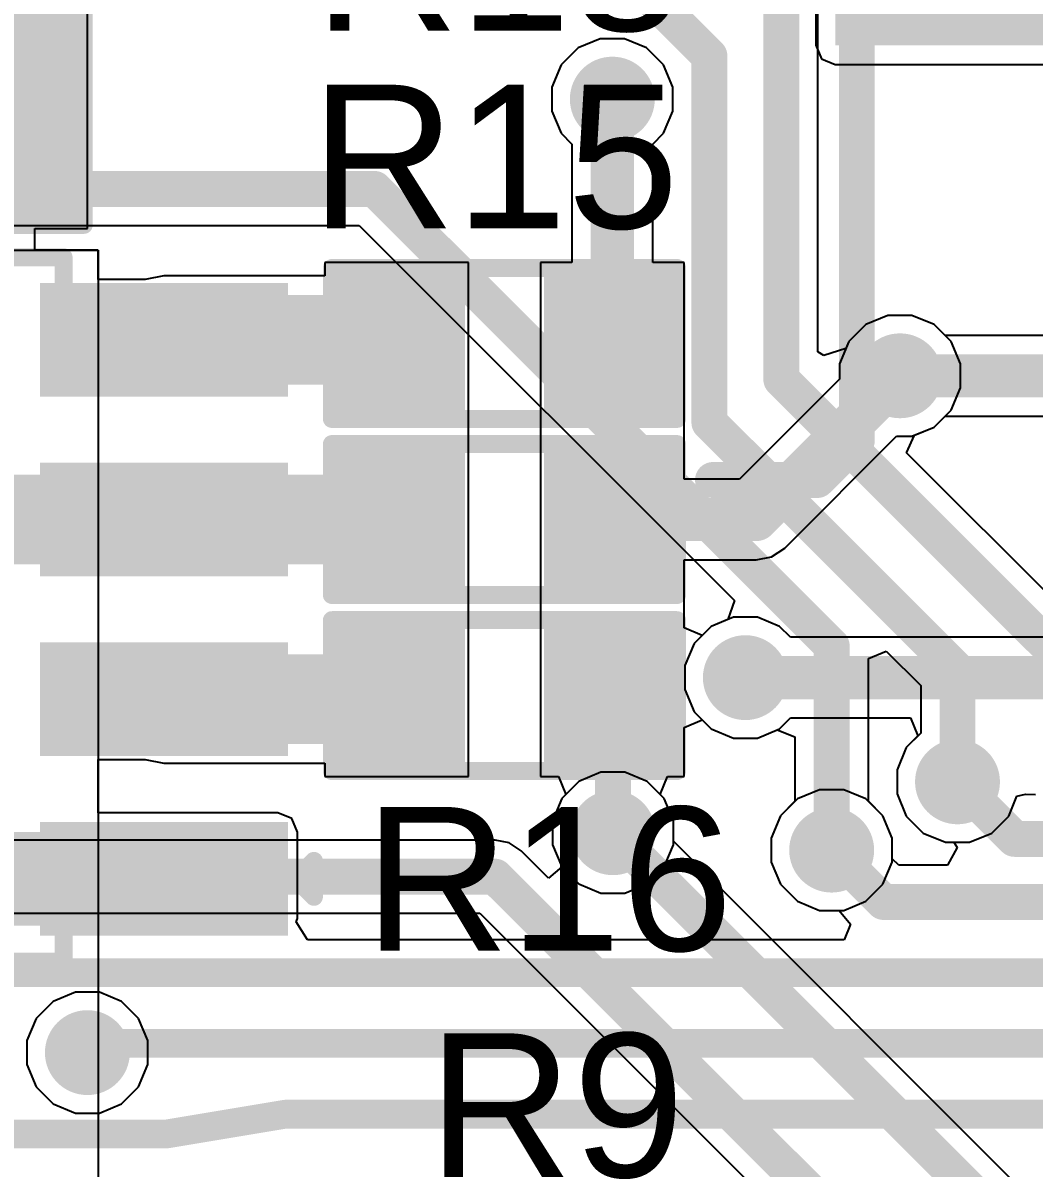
# Model space of a CAD drawing. Header units: millimetres. Extents: x -0.34 to 5.78, y -0.39 to 4.37.
# Drawn here: x 1.7881 to 2.0693, y 2.7045 to 3.0232 of the extents above; entities that cross this region are included whole.
import ezdxf

# ---------------------------------------------------------------- set-up
doc = ezdxf.new("R2010")
doc.units = ezdxf.units.MM
doc.header["$MEASUREMENT"] = 0
for name, color, linetype in [('BottomLayer', 5, 'Continuous'), ('BottomSolder', 6, 'Continuous'), ('TopLayer', 1, 'Continuous'), ('TopOverlay', 2, 'Continuous'), ('TopPaste', 8, 'Continuous'), ('TopSolder', 216, 'Continuous'), ('ViaHoleLayer', 16, 'Continuous')]:
    doc.layers.add(name, color=color, linetype=linetype)
doc.styles.add('Arial', font='', dxfattribs={"height": 0.2})
doc.styles.get('Arial').set_extended_font_data('Arial')

# ---------------------------------------------------------------- blocks, each defined once
blk = doc.blocks.new('SOIC_8_4')
at = {"layer": 'TopLayer'}
for points in [[(-0.07579, 0.08681), (-0.07579, 0.06319), (-0.13681, 0.06319), (-0.13681, 0.08681)], [(0.13681, 0.08681), (0.13681, 0.06319), (0.07579, 0.06319), (0.07579, 0.08681)], [(-0.07579, 0.03681), (-0.07579, 0.01319), (-0.13681, 0.01319), (-0.13681, 0.03681)], [(0.13681, 0.03681), (0.13681, 0.01319), (0.07579, 0.01319), (0.07579, 0.03681)], [(-0.07579, -0.01319), (-0.07579, -0.03681), (-0.13681, -0.03681), (-0.13681, -0.01319)], [(0.13681, -0.01319), (0.13681, -0.03681), (0.07579, -0.03681), (0.07579, -0.01319)], [(-0.07579, -0.06319), (-0.07579, -0.08681), (-0.13681, -0.08681), (-0.13681, -0.06319)], [(0.13681, -0.06319), (0.13681, -0.08681), (0.07579, -0.08681), (0.07579, -0.06319)]]:
    blk.add_hatch(color=1, dxfattribs=at).paths.add_polyline_path(points)
at = {"layer": 'TopOverlay'}
blk.add_hatch(color=2, dxfattribs=at).paths.add_polyline_path([(-0.072, 0.062), (-0.059, 0.062), (-0.059, 0.088), (-0.072, 0.088)])
at = {"layer": 'TopPaste'}
for points in [[(-0.07579, 0.08681), (-0.07579, 0.06319), (-0.13681, 0.06319), (-0.13681, 0.08681)], [(0.13681, 0.08681), (0.13681, 0.06319), (0.07579, 0.06319), (0.07579, 0.08681)], [(-0.07579, 0.03681), (-0.07579, 0.01319), (-0.13681, 0.01319), (-0.13681, 0.03681)], [(0.13681, 0.03681), (0.13681, 0.01319), (0.07579, 0.01319), (0.07579, 0.03681)], [(-0.07579, -0.01319), (-0.07579, -0.03681), (-0.13681, -0.03681), (-0.13681, -0.01319)], [(0.13681, -0.01319), (0.13681, -0.03681), (0.07579, -0.03681), (0.07579, -0.01319)], [(-0.07579, -0.06319), (-0.07579, -0.08681), (-0.13681, -0.08681), (-0.13681, -0.06319)], [(0.13681, -0.06319), (0.13681, -0.08681), (0.07579, -0.08681), (0.07579, -0.06319)]]:
    blk.add_hatch(color=8, dxfattribs=at).paths.add_polyline_path(points)
at = {"layer": 'TopSolder'}
for points in [[(-0.07179, 0.09081), (-0.07179, 0.05919), (-0.14081, 0.05919), (-0.14081, 0.09081)], [(0.14081, 0.09081), (0.14081, 0.05919), (0.07179, 0.05919), (0.07179, 0.09081)], [(-0.07179, 0.04081), (-0.07179, 0.00919), (-0.14081, 0.00919), (-0.14081, 0.04081)], [(0.14081, 0.04081), (0.14081, 0.00919), (0.07179, 0.00919), (0.07179, 0.04081)], [(-0.07179, -0.00919), (-0.07179, -0.04081), (-0.14081, -0.04081), (-0.14081, -0.00919)], [(0.14081, -0.00919), (0.14081, -0.04081), (0.07179, -0.04081), (0.07179, -0.00919)], [(-0.07179, -0.05919), (-0.07179, -0.09081), (-0.14081, -0.09081), (-0.14081, -0.05919)], [(0.14081, -0.05919), (0.14081, -0.09081), (0.07179, -0.09081), (0.07179, -0.05919)]]:
    blk.add_hatch(color=216, dxfattribs=at).paths.add_polyline_path(points)
at = {"layer": 'TopOverlay', "const_width": 0.005}
for points in [[(-0.07837, 0.098), (-0.07837, 0.091)], [(0.07837, 0.098), (-0.07837, 0.098)], [(0.07837, 0.098), (0.07837, 0.091)], [(-0.143, 0.075), (-0.148, 0.08)], [(-0.148, 0.08), (-0.148, 0.07)], [(-0.143, 0.075), (-0.148, 0.07)], [(-0.07837, -0.091), (-0.07837, -0.098)], [(0.07837, -0.091), (0.07837, -0.098)], [(0.07837, -0.098), (-0.07837, -0.098)]]:
    blk.add_lwpolyline(points, dxfattribs=at)
at = {"layer": 'TopOverlay', "const_width": 0.0025}
for points in [[(-0.07962, 0.098, 1), (-0.07712, 0.098, 1)], [(-0.07962, 0.098, 1), (-0.07712, 0.098, 1)], [(0.07712, 0.098, 1), (0.07962, 0.098, 1)], [(0.07712, 0.098, 1), (0.07962, 0.098, 1)], [(-0.07962, 0.091, 1), (-0.07712, 0.091, 1)], [(0.07712, 0.091, 1), (0.07962, 0.091, 1)], [(-0.14925, 0.08, 1), (-0.14675, 0.08, 1)], [(-0.14925, 0.08, 1), (-0.14675, 0.08, 1)], [(-0.14425, 0.075, 1), (-0.14175, 0.075, 1)], [(-0.14425, 0.075, 1), (-0.14175, 0.075, 1)], [(-0.14925, 0.07, 1), (-0.14675, 0.07, 1)], [(-0.14925, 0.07, 1), (-0.14675, 0.07, 1)], [(-0.07962, -0.091, 1), (-0.07712, -0.091, 1)], [(0.07712, -0.091, 1), (0.07962, -0.091, 1)], [(-0.07962, -0.098, 1), (-0.07712, -0.098, 1)], [(-0.07962, -0.098, 1), (-0.07712, -0.098, 1)], [(0.07712, -0.098, 1), (0.07962, -0.098, 1)], [(0.07712, -0.098, 1), (0.07962, -0.098, 1)]]:
    blk.add_lwpolyline(points, format="xyb", close=True, dxfattribs=at)
blk = doc.blocks.new('R___1206_50')
at = {"layer": 'TopLayer'}
for points in [[(-0.08, 0.035), (-0.02, 0.035), (-0.02, -0.035), (-0.08, -0.035)], [(0.02, 0.035), (0.08, 0.035), (0.08, -0.035), (0.02, -0.035)]]:
    blk.add_hatch(color=1, dxfattribs=at).paths.add_polyline_path(points)
at = {"layer": 'TopPaste'}
for points in [[(-0.08, 0.035), (-0.02, 0.035), (-0.02, -0.035), (-0.08, -0.035)], [(0.02, 0.035), (0.08, 0.035), (0.08, -0.035), (0.02, -0.035)]]:
    blk.add_hatch(color=8, dxfattribs=at).paths.add_polyline_path(points)
at = {"layer": 'TopSolder'}
for points in [[(-0.084, 0.039), (-0.016, 0.039), (-0.016, -0.039), (-0.084, -0.039)], [(0.016, 0.039), (0.084, 0.039), (0.084, -0.039), (0.016, -0.039)]]:
    blk.add_hatch(color=216, dxfattribs=at).paths.add_polyline_path(points)
at = {"layer": 'TopOverlay', "const_width": 0.005}
for points in [[(-0.084, -0.039), (-0.084, 0.039)], [(-0.084, 0.039), (0.084, 0.039)], [(0.084, -0.039), (0.084, 0.039)], [(-0.084, -0.039), (0.084, -0.039)]]:
    blk.add_lwpolyline(points, dxfattribs=at)
at = {"layer": 'TopOverlay', "const_width": 0.0025}
for points in [[(-0.08525, 0.039, 1), (-0.08275, 0.039, 1)], [(-0.08525, 0.039, 1), (-0.08275, 0.039, 1)], [(0.08275, 0.039, 1), (0.08525, 0.039, 1)], [(0.08275, 0.039, 1), (0.08525, 0.039, 1)], [(-0.08525, -0.039, 1), (-0.08275, -0.039, 1)], [(-0.08525, -0.039, 1), (-0.08275, -0.039, 1)], [(0.08275, -0.039, 1), (0.08525, -0.039, 1)], [(0.08275, -0.039, 1), (0.08525, -0.039, 1)]]:
    blk.add_lwpolyline(points, format="xyb", close=True, dxfattribs=at)
blk = doc.blocks.new('R___0603_53')
at = {"layer": 'TopLayer'}
for points in [[(-0.015, 0.0175), (-0.015, -0.0175), (-0.045, -0.0175), (-0.045, 0.0175)], [(0.045, 0.0175), (0.045, -0.0175), (0.015, -0.0175), (0.015, 0.0175)]]:
    blk.add_hatch(color=1, dxfattribs=at).paths.add_polyline_path(points)
at = {"layer": 'TopPaste'}
for points in [[(-0.015, 0.0175), (-0.015, -0.0175), (-0.045, -0.0175), (-0.045, 0.0175)], [(0.045, 0.0175), (0.045, -0.0175), (0.015, -0.0175), (0.015, 0.0175)]]:
    blk.add_hatch(color=8, dxfattribs=at).paths.add_polyline_path(points)
at = {"layer": 'TopSolder'}
for points in [[(-0.011, 0.0215), (-0.011, -0.0215), (-0.049, -0.0215), (-0.049, 0.0215)], [(0.049, 0.0215), (0.049, -0.0215), (0.011, -0.0215), (0.011, 0.0215)]]:
    blk.add_hatch(color=216, dxfattribs=at).paths.add_polyline_path(points)
at = {"layer": 'TopOverlay', "const_width": 0.005}
for points in [[(0.048, 0.021), (-0.048, 0.021)], [(-0.048, 0.021), (-0.048, -0.021)], [(0.048, 0.021), (0.048, -0.021)], [(0.048, -0.021), (-0.048, -0.021)]]:
    blk.add_lwpolyline(points, dxfattribs=at)
at = {"layer": 'TopOverlay', "const_width": 0.0025}
for points in [[(-0.04925, 0.021, 1), (-0.04675, 0.021, 1)], [(-0.04925, 0.021, 1), (-0.04675, 0.021, 1)], [(0.04675, 0.021, 1), (0.04925, 0.021, 1)], [(0.04675, 0.021, 1), (0.04925, 0.021, 1)], [(-0.04925, -0.021, 1), (-0.04675, -0.021, 1)], [(-0.04925, -0.021, 1), (-0.04675, -0.021, 1)], [(0.04675, -0.021, 1), (0.04925, -0.021, 1)], [(0.04675, -0.021, 1), (0.04925, -0.021, 1)]]:
    blk.add_lwpolyline(points, format="xyb", close=True, dxfattribs=at)
blk = doc.blocks.new('R___0603_55')
at = {"layer": 'TopLayer'}
for points in [[(-0.015, 0.0175), (-0.015, -0.0175), (-0.045, -0.0175), (-0.045, 0.0175)], [(0.045, 0.0175), (0.045, -0.0175), (0.015, -0.0175), (0.015, 0.0175)]]:
    blk.add_hatch(color=1, dxfattribs=at).paths.add_polyline_path(points)
at = {"layer": 'TopPaste'}
for points in [[(-0.015, 0.0175), (-0.015, -0.0175), (-0.045, -0.0175), (-0.045, 0.0175)], [(0.045, 0.0175), (0.045, -0.0175), (0.015, -0.0175), (0.015, 0.0175)]]:
    blk.add_hatch(color=8, dxfattribs=at).paths.add_polyline_path(points)
at = {"layer": 'TopSolder'}
for points in [[(-0.011, 0.0215), (-0.011, -0.0215), (-0.049, -0.0215), (-0.049, 0.0215)], [(0.049, 0.0215), (0.049, -0.0215), (0.011, -0.0215), (0.011, 0.0215)]]:
    blk.add_hatch(color=216, dxfattribs=at).paths.add_polyline_path(points)
at = {"layer": 'TopOverlay', "const_width": 0.005}
for points in [[(-0.048, 0.021), (0.048, 0.021)], [(-0.048, -0.021), (-0.048, 0.021)], [(0.048, -0.021), (0.048, 0.021)], [(-0.048, -0.021), (0.048, -0.021)]]:
    blk.add_lwpolyline(points, dxfattribs=at)
at = {"layer": 'TopOverlay', "const_width": 0.0025}
for points in [[(-0.04925, 0.021, 1), (-0.04675, 0.021, 1)], [(-0.04925, 0.021, 1), (-0.04675, 0.021, 1)], [(0.04675, 0.021, 1), (0.04925, 0.021, 1)], [(0.04675, 0.021, 1), (0.04925, 0.021, 1)], [(-0.04925, -0.021, 1), (-0.04675, -0.021, 1)], [(-0.04925, -0.021, 1), (-0.04675, -0.021, 1)], [(0.04675, -0.021, 1), (0.04925, -0.021, 1)], [(0.04675, -0.021, 1), (0.04925, -0.021, 1)]]:
    blk.add_lwpolyline(points, format="xyb", close=True, dxfattribs=at)
blk = doc.blocks.new('R___0603_56')
at = {"layer": 'TopLayer'}
for points in [[(-0.015, 0.0175), (-0.015, -0.0175), (-0.045, -0.0175), (-0.045, 0.0175)], [(0.045, 0.0175), (0.045, -0.0175), (0.015, -0.0175), (0.015, 0.0175)]]:
    blk.add_hatch(color=1, dxfattribs=at).paths.add_polyline_path(points)
at = {"layer": 'TopPaste'}
for points in [[(-0.015, 0.0175), (-0.015, -0.0175), (-0.045, -0.0175), (-0.045, 0.0175)], [(0.045, 0.0175), (0.045, -0.0175), (0.015, -0.0175), (0.015, 0.0175)]]:
    blk.add_hatch(color=8, dxfattribs=at).paths.add_polyline_path(points)
at = {"layer": 'TopSolder'}
for points in [[(-0.011, 0.0215), (-0.011, -0.0215), (-0.049, -0.0215), (-0.049, 0.0215)], [(0.049, 0.0215), (0.049, -0.0215), (0.011, -0.0215), (0.011, 0.0215)]]:
    blk.add_hatch(color=216, dxfattribs=at).paths.add_polyline_path(points)
at = {"layer": 'TopOverlay', "const_width": 0.005}
for points in [[(0.048, 0.021), (-0.048, 0.021)], [(-0.048, 0.021), (-0.048, -0.021)], [(0.048, 0.021), (0.048, -0.021)], [(0.048, -0.021), (-0.048, -0.021)]]:
    blk.add_lwpolyline(points, dxfattribs=at)
at = {"layer": 'TopOverlay', "const_width": 0.0025}
for points in [[(-0.04925, 0.021, 1), (-0.04675, 0.021, 1)], [(-0.04925, 0.021, 1), (-0.04675, 0.021, 1)], [(0.04675, 0.021, 1), (0.04925, 0.021, 1)], [(0.04675, 0.021, 1), (0.04925, 0.021, 1)], [(-0.04925, -0.021, 1), (-0.04675, -0.021, 1)], [(-0.04925, -0.021, 1), (-0.04675, -0.021, 1)], [(0.04675, -0.021, 1), (0.04925, -0.021, 1)], [(0.04675, -0.021, 1), (0.04925, -0.021, 1)]]:
    blk.add_lwpolyline(points, format="xyb", close=True, dxfattribs=at)

msp = doc.modelspace()

# ---------------------------------------------------------------- hatches: boundary and pattern name
at = {"layer": 'BottomLayer'}
h = msp.add_hatch(color=5, dxfattribs=at)
edge = h.paths.add_edge_path()
edge.add_arc((1.952, 3.002), 0.01181, 0, 360)
h = msp.add_hatch(color=5, dxfattribs=at)
edge = h.paths.add_edge_path()
edge.add_arc((2.032, 2.925), 0.01181, 0, 360)
h = msp.add_hatch(color=5, dxfattribs=at)
edge = h.paths.add_edge_path()
edge.add_arc((1.989, 2.841), 0.01181, 0, 360)
h = msp.add_hatch(color=5, dxfattribs=at)
edge = h.paths.add_edge_path()
edge.add_arc((2.048, 2.812), 0.01181, 0, 360)
h = msp.add_hatch(color=5, dxfattribs=at)
edge = h.paths.add_edge_path()
edge.add_arc((1.95217, 2.79784), 0.01181, 0, 360)
h = msp.add_hatch(color=5, dxfattribs=at)
edge = h.paths.add_edge_path()
edge.add_arc((2.013, 2.793), 0.01181, 0, 360)
h = msp.add_hatch(color=5, dxfattribs=at)
edge = h.paths.add_edge_path()
edge.add_arc((1.806, 2.73665), 0.01181, 0, 360)
at = {"layer": 'BottomSolder'}
h = msp.add_hatch(color=6, dxfattribs=at)
edge = h.paths.add_edge_path()
edge.add_arc((1.952, 3.002), 0.00991, 0, 360)
h = msp.add_hatch(color=6, dxfattribs=at)
edge = h.paths.add_edge_path()
edge.add_arc((2.032, 2.925), 0.00991, 0, 360)
h = msp.add_hatch(color=6, dxfattribs=at)
edge = h.paths.add_edge_path()
edge.add_arc((1.989, 2.841), 0.00991, 0, 360)
h = msp.add_hatch(color=6, dxfattribs=at)
edge = h.paths.add_edge_path()
edge.add_arc((2.048, 2.812), 0.00991, 0, 360)
h = msp.add_hatch(color=6, dxfattribs=at)
edge = h.paths.add_edge_path()
edge.add_arc((1.95217, 2.79784), 0.00991, 0, 360)
h = msp.add_hatch(color=6, dxfattribs=at)
edge = h.paths.add_edge_path()
edge.add_arc((2.013, 2.793), 0.00991, 0, 360)
h = msp.add_hatch(color=6, dxfattribs=at)
edge = h.paths.add_edge_path()
edge.add_arc((1.806, 2.73665), 0.00991, 0, 360)
at = {"layer": 'TopLayer'}
for points in [[(2.014, 3.017), (2.528, 3.017), (2.528, 3.179), (2.014, 3.179)], [(1.749, 2.774), (1.859, 2.774), (1.859, 2.798), (1.749, 2.798)]]:
    msp.add_hatch(color=1, dxfattribs=at).paths.add_polyline_path(points)
h = msp.add_hatch(color=1, dxfattribs=at)
edge = h.paths.add_edge_path()
edge.add_arc((1.952, 3.002), 0.01181, 0, 360)
h = msp.add_hatch(color=1, dxfattribs=at)
edge = h.paths.add_edge_path()
edge.add_arc((2.032, 2.925), 0.01181, 0, 360)
h = msp.add_hatch(color=1, dxfattribs=at)
edge = h.paths.add_edge_path()
edge.add_arc((1.989, 2.841), 0.01181, 0, 360)
h = msp.add_hatch(color=1, dxfattribs=at)
edge = h.paths.add_edge_path()
edge.add_arc((2.048, 2.812), 0.01181, 0, 360)
h = msp.add_hatch(color=1, dxfattribs=at)
edge = h.paths.add_edge_path()
edge.add_arc((1.95217, 2.79784), 0.01181, 0, 360)
h = msp.add_hatch(color=1, dxfattribs=at)
edge = h.paths.add_edge_path()
edge.add_arc((2.013, 2.793), 0.01181, 0, 360)
h = msp.add_hatch(color=1, dxfattribs=at)
edge = h.paths.add_edge_path()
edge.add_arc((1.806, 2.73665), 0.01181, 0, 360)
at = {"layer": 'TopSolder'}
h = msp.add_hatch(color=216, dxfattribs=at)
edge = h.paths.add_edge_path()
edge.add_arc((1.952, 3.002), 0.00991, 0, 360)
h = msp.add_hatch(color=216, dxfattribs=at)
edge = h.paths.add_edge_path()
edge.add_arc((2.032, 2.925), 0.00991, 0, 360)
h = msp.add_hatch(color=216, dxfattribs=at)
edge = h.paths.add_edge_path()
edge.add_arc((1.989, 2.841), 0.00991, 0, 360)
h = msp.add_hatch(color=216, dxfattribs=at)
edge = h.paths.add_edge_path()
edge.add_arc((2.048, 2.812), 0.00991, 0, 360)
h = msp.add_hatch(color=216, dxfattribs=at)
edge = h.paths.add_edge_path()
edge.add_arc((1.95217, 2.79784), 0.00991, 0, 360)
h = msp.add_hatch(color=216, dxfattribs=at)
edge = h.paths.add_edge_path()
edge.add_arc((2.013, 2.793), 0.00991, 0, 360)
h = msp.add_hatch(color=216, dxfattribs=at)
edge = h.paths.add_edge_path()
edge.add_arc((1.806, 2.73665), 0.00991, 0, 360)
at = {"layer": 'ViaHoleLayer'}
h = msp.add_hatch(color=16, dxfattribs=at)
edge = h.paths.add_edge_path()
edge.add_arc((1.952, 3.002), 0.00591, 0, 360)
h = msp.add_hatch(color=16, dxfattribs=at)
edge = h.paths.add_edge_path()
edge.add_arc((2.032, 2.925), 0.00591, 0, 360)
h = msp.add_hatch(color=16, dxfattribs=at)
edge = h.paths.add_edge_path()
edge.add_arc((1.989, 2.841), 0.00591, 0, 360)
h = msp.add_hatch(color=16, dxfattribs=at)
edge = h.paths.add_edge_path()
edge.add_arc((2.048, 2.812), 0.00591, 0, 360)
h = msp.add_hatch(color=16, dxfattribs=at)
edge = h.paths.add_edge_path()
edge.add_arc((1.95217, 2.79784), 0.00591, 0, 360)
h = msp.add_hatch(color=16, dxfattribs=at)
edge = h.paths.add_edge_path()
edge.add_arc((2.013, 2.793), 0.00591, 0, 360)
h = msp.add_hatch(color=16, dxfattribs=at)
edge = h.paths.add_edge_path()
edge.add_arc((1.806, 2.73665), 0.00591, 0, 360)

# ---------------------------------------------------------------- linework, layer by layer
at = {"layer": 'BottomLayer'}
for p, q in [((2.0092, 2.93171), (2.0092, 3.072)), ((1.42622, 2.9668), (1.88162, 2.9668)), ((1.88162, 2.9668), (1.986, 2.86243)), ((2.02866, 2.94181), (2.02248, 2.93925)), ((2.03534, 2.94181), (2.02866, 2.94181)), ((2.04152, 2.93925), (2.03534, 2.94181)), ((2.02248, 2.93925), (2.01775, 2.93452)), ((2.04456, 2.93622), (2.04152, 2.93925)), ((2.111, 2.93622), (2.04456, 2.93622)), ((2.01695, 2.9326), (2.01085, 2.93063)), ((2.01775, 2.93452), (2.01695, 2.9326)), ((2.01085, 2.93063), (2.0092, 2.93171)), ((2.04152, 2.91075), (2.04456, 2.91378)), ((2.04456, 2.91378), (2.10635, 2.91378)), ((2.03602, 2.90847), (2.04152, 2.91075)), ((2.03385, 2.90357), (2.03602, 2.90847)), ((2.09121, 2.84621), (2.03385, 2.90357)), ((1.986, 2.86243), (1.98416, 2.85719)), ((1.98416, 2.85719), (1.97948, 2.85525)), ((1.97948, 2.85525), (1.97475, 2.85052)), ((1.97475, 2.85052), (1.97219, 2.84434)), ((2.0232, 2.84631), (2.0282, 2.84838)), ((2.0232, 2.80658), (2.0232, 2.84631)), ((2.0282, 2.84838), (2.0378, 2.83878)), ((1.97219, 2.84434), (1.97219, 2.83766)), ((1.97219, 2.83766), (1.97475, 2.83148)), ((2.0378, 2.83878), (2.0378, 2.82558)), ((1.97475, 2.83148), (1.97948, 2.82675)), ((1.97948, 2.82675), (1.98566, 2.82419)), ((1.98566, 2.82419), (1.99234, 2.82419)), ((1.99234, 2.82419), (1.9978, 2.82645)), ((1.9978, 2.82645), (2.0028, 2.8245)), ((2.0028, 2.8245), (2.0028, 2.80658)), ((2.0378, 2.82558), (2.03375, 2.82152)), ((2.03375, 2.82152), (2.03119, 2.81534)), ((1.94883, 2.81465), (1.94265, 2.81209)), ((1.95551, 2.81465), (1.94883, 2.81465)), ((1.96169, 2.81209), (1.95551, 2.81465)), ((2.03119, 2.81534), (2.03119, 2.80866)), ((1.94265, 2.81209), (1.93792, 2.80736)), ((1.96642, 2.80736), (1.96169, 2.81209)), ((2.03119, 2.80866), (2.03375, 2.80248)), ((2.06225, 2.80248), (2.06453, 2.80797)), ((2.06453, 2.80797), (2.06695, 2.80857)), ((2.06695, 2.80857), (2.06973, 2.80846)), ((1.93792, 2.80736), (1.93536, 2.80118)), ((1.96898, 2.80118), (1.96642, 2.80736)), ((2.0028, 2.80658), (1.99875, 2.80252)), ((2.02725, 2.80252), (2.0232, 2.80658)), ((1.99875, 2.80252), (1.99619, 2.79634)), ((2.02981, 2.79634), (2.02725, 2.80252)), ((2.03375, 2.80248), (2.03848, 2.79775)), ((2.05752, 2.79775), (2.06225, 2.80248)), ((1.93536, 2.80118), (1.93536, 2.7945)), ((1.96898, 2.79545), (1.96898, 2.80118)), ((1.91939, 2.7958), (1.68741, 2.7958)), ((1.92329, 2.79503), (1.91939, 2.7958)), ((1.9266, 2.79282), (1.92329, 2.79503)), ((2.07621, 2.68822), (1.96898, 2.79545)), ((1.99619, 2.79634), (1.99619, 2.78966)), ((2.02981, 2.78966), (2.02981, 2.79634)), ((2.03848, 2.79775), (2.04466, 2.79519)), ((2.04466, 2.79519), (2.05134, 2.79519)), ((2.05134, 2.79519), (2.05752, 2.79775)), ((1.9342, 2.78522), (1.9266, 2.79282)), ((1.93536, 2.7945), (1.93792, 2.78832)), ((1.99619, 2.78966), (1.99875, 2.78348)), ((2.02725, 2.78348), (2.02981, 2.78966)), ((1.93792, 2.78832), (1.9342, 2.78522)), ((1.99875, 2.78348), (2.00348, 2.77875)), ((2.02252, 2.77875), (2.02725, 2.78348)), ((2.00348, 2.77875), (2.00966, 2.77619)), ((2.00966, 2.77619), (2.01634, 2.77619)), ((2.01634, 2.77619), (2.02252, 2.77875)), ((1.78059, 2.77541), (1.91517, 2.77541)), ((1.91517, 2.77541), (2.02905, 2.66153)), ((1.79648, 2.7509), (1.79175, 2.74617)), ((1.80266, 2.75346), (1.79648, 2.7509)), ((1.80934, 2.75346), (1.80266, 2.75346)), ((1.81552, 2.7509), (1.80934, 2.75346)), ((1.82025, 2.74617), (1.81552, 2.7509)), ((1.79175, 2.74617), (1.78919, 2.73999)), ((1.82281, 2.73999), (1.82025, 2.74617)), ((1.78919, 2.73999), (1.78919, 2.7333)), ((1.82281, 2.7333), (1.82281, 2.73999)), ((1.78919, 2.7333), (1.79175, 2.72712)), ((1.82025, 2.72712), (1.82281, 2.7333)), ((1.79175, 2.72712), (1.79648, 2.72239)), ((1.81552, 2.72239), (1.82025, 2.72712)), ((1.79648, 2.72239), (1.80266, 2.71983)), ((1.80934, 2.71983), (1.81552, 2.72239)), ((1.80266, 2.71983), (1.80934, 2.71983))]:
    msp.add_line(p, q, dxfattribs=at)
for points, const_width in [([(1.999, 2.924), (1.999, 3.072)], 0.01), ([(1.96, 3.033), (1.979, 3.014)], 0.01), ([(1.979, 2.912), (1.979, 3.014)], 0.01), ([(1.422, 2.977), (1.88585, 2.977)], 0.01), ([(1.88585, 2.977), (2.013, 2.84985)], 0.01), ([(1.999, 2.924), (2.084, 2.839)], 0.01), ([(2.032, 2.925), (2.111, 2.925)], 0.012), ([(1.979, 2.912), (2.048, 2.843)], 0.01), ([(2.013, 2.793), (2.013, 2.84985)], 0.01), ([(2.048, 2.812), (2.048, 2.843)], 0.01), ([(1.95217, 2.79784), (2.069, 2.68101)], 0.01), ([(1.664, 2.78561), (1.91939, 2.78561)], 0.01), ([(1.91939, 2.78561), (2.041, 2.664)], 0.01), ([(1.80473, 2.73538), (1.806, 2.73665)], 0.008)]:
    msp.add_lwpolyline(points, dxfattribs=dict(at, const_width=const_width))
for points, const_width in [([(1.9765, 3.014, 1), (1.9815, 3.014, 1)], 0.005), ([(1.9765, 3.014, 1), (1.9815, 3.014, 1)], 0.005), ([(1.88335, 2.977, 1), (1.88835, 2.977, 1)], 0.005), ([(1.88335, 2.977, 1), (1.88835, 2.977, 1)], 0.005), ([(1.9965, 2.924, 1), (2.0015, 2.924, 1)], 0.005), ([(1.9965, 2.924, 1), (2.0015, 2.924, 1)], 0.005), ([(2.029, 2.925, 1), (2.035, 2.925, 1)], 0.006), ([(1.9765, 2.912, 1), (1.9815, 2.912, 1)], 0.005), ([(1.9765, 2.912, 1), (1.9815, 2.912, 1)], 0.005), ([(2.0105, 2.84985, 1), (2.0155, 2.84985, 1)], 0.005), ([(2.0105, 2.84985, 1), (2.0155, 2.84985, 1)], 0.005), ([(2.0455, 2.843, 1), (2.0505, 2.843, 1)], 0.005), ([(2.0455, 2.843, 1), (2.0505, 2.843, 1)], 0.005), ([(2.0455, 2.812, 1), (2.0505, 2.812, 1)], 0.005), ([(1.94967, 2.79784, 1), (1.95467, 2.79784, 1)], 0.005), ([(2.0105, 2.793, 1), (2.0155, 2.793, 1)], 0.005), ([(1.91689, 2.78561, 1), (1.92189, 2.78561, 1)], 0.005), ([(1.91689, 2.78561, 1), (1.92189, 2.78561, 1)], 0.005), ([(1.80273, 2.73538, 1), (1.80673, 2.73538, 1)], 0.004), ([(1.804, 2.73665, 1), (1.808, 2.73665, 1)], 0.004)]:
    msp.add_lwpolyline(points, format="xyb", close=True, dxfattribs=dict(at, const_width=const_width))
at = {"layer": 'TopLayer'}
for p, q in [((2.00859, 3.179), (2.00859, 3.017)), ((1.806, 2.966), (1.806, 3.046)), ((1.94866, 3.01881), (1.94248, 3.01625)), ((1.95534, 3.01881), (1.94866, 3.01881)), ((1.96152, 3.01625), (1.95534, 3.01881)), ((1.94248, 3.01625), (1.93775, 3.01152)), ((1.96625, 3.01152), (1.96152, 3.01625)), ((2.00859, 3.017), (2.01017, 3.01317)), ((2.01017, 3.01317), (2.014, 3.01159)), ((1.93775, 3.01152), (1.93519, 3.00534)), ((1.96881, 3.00534), (1.96625, 3.01152)), ((2.014, 3.01159), (2.10059, 3.01159)), ((1.93519, 3.00534), (1.93519, 2.99866)), ((1.96881, 2.99866), (1.96881, 3.00534)), ((1.93519, 2.99866), (1.93775, 2.99248)), ((1.96625, 2.99248), (1.96881, 2.99866)), ((1.93775, 2.99248), (1.94078, 2.98944)), ((1.94078, 2.98944), (1.94078, 2.9565)), ((1.96322, 2.98944), (1.96625, 2.99248)), ((1.96322, 2.9565), (1.96322, 2.98944)), ((1.79141, 2.96), (1.79141, 2.966)), ((1.79141, 2.966), (1.806, 2.966)), ((1.632, 2.96), (1.809, 2.96)), ((1.809, 2.96), (1.79141, 2.96)), ((1.809, 2.96), (1.809, 2.497)), ((1.809, 2.95181), (1.809, 2.96)), ((1.912, 2.9565), (1.872, 2.9565)), ((1.872, 2.9565), (1.872, 2.95284)), ((1.912, 2.9115), (1.912, 2.9565)), ((1.94078, 2.9565), (1.932, 2.9565)), ((1.932, 2.9565), (1.932, 2.9125)), ((1.972, 2.9565), (1.96322, 2.9565)), ((1.972, 2.9125), (1.972, 2.9565)), ((1.82211, 2.95181), (1.809, 2.95181)), ((1.8273, 2.95284), (1.82211, 2.95181)), ((1.872, 2.95284), (1.8273, 2.95284)), ((2.02866, 2.94181), (2.02248, 2.93925)), ((2.03534, 2.94181), (2.02866, 2.94181)), ((2.04152, 2.93925), (2.03534, 2.94181)), ((2.02248, 2.93925), (2.01775, 2.93452)), ((2.04625, 2.93452), (2.04152, 2.93925)), ((2.01775, 2.93452), (2.01519, 2.92834)), ((2.04881, 2.92834), (2.04625, 2.93452)), ((2.01519, 2.92834), (2.01519, 2.92405)), ((2.04881, 2.92166), (2.04881, 2.92834)), ((2.01519, 2.92405), (1.98735, 2.89622)), ((2.04625, 2.91548), (2.04881, 2.92166)), ((2.04152, 2.91075), (2.04625, 2.91548)), ((1.912, 2.9075), (1.912, 2.9115)), ((1.912, 2.9115), (1.912, 2.9115)), ((1.932, 2.9125), (1.932, 2.9115)), ((1.932, 2.9115), (1.932, 2.9075)), ((1.972, 2.9115), (1.972, 2.9125)), ((1.972, 2.9075), (1.972, 2.9115)), ((2.03534, 2.90819), (2.04152, 2.91075)), ((1.912, 2.8625), (1.912, 2.9075)), ((1.912, 2.9075), (1.912, 2.9075)), ((1.932, 2.9075), (1.932, 2.9065)), ((1.972, 2.9065), (1.972, 2.9075)), ((1.99993, 2.87707), (2.03105, 2.90819)), ((2.03105, 2.90819), (2.03534, 2.90819)), ((1.932, 2.9065), (1.932, 2.8635)), ((1.972, 2.89622), (1.972, 2.9065)), ((1.98735, 2.89622), (1.972, 2.89622)), ((1.99629, 2.87464), (1.99993, 2.87707)), ((1.972, 2.8635), (1.972, 2.87378)), ((1.972, 2.87378), (1.992, 2.87378)), ((1.992, 2.87378), (1.99629, 2.87464)), ((1.992, 2.87378), (1.992, 2.87378)), ((1.912, 2.8585), (1.912, 2.8625)), ((1.912, 2.8625), (1.912, 2.8625)), ((1.932, 2.8635), (1.932, 2.8625)), ((1.932, 2.8625), (1.932, 2.8585)), ((1.972, 2.8625), (1.972, 2.8635)), ((1.972, 2.8585), (1.972, 2.8625)), ((1.912, 2.8135), (1.912, 2.8585)), ((1.912, 2.8585), (1.912, 2.8585)), ((1.932, 2.8585), (1.932, 2.8575)), ((1.932, 2.8575), (1.932, 2.8135)), ((1.972, 2.8575), (1.972, 2.8585)), ((1.972, 2.85485), (1.972, 2.8575)), ((1.98566, 2.85781), (1.97948, 2.85525)), ((1.99234, 2.85781), (1.98566, 2.85781)), ((1.99852, 2.85525), (1.99234, 2.85781)), ((1.977, 2.85277), (1.972, 2.85485)), ((1.97948, 2.85525), (1.977, 2.85277)), ((2.00156, 2.85222), (1.99852, 2.85525)), ((2.19028, 2.85222), (2.00156, 2.85222)), ((1.972, 2.82715), (1.977, 2.82923)), ((1.972, 2.8135), (1.972, 2.82715)), ((1.977, 2.82923), (1.97948, 2.82675)), ((1.99852, 2.82675), (2.00156, 2.82978)), ((2.00156, 2.82978), (2.03494, 2.82978)), ((2.03494, 2.82978), (2.03701, 2.82478)), ((1.97948, 2.82675), (1.98566, 2.82419)), ((1.98566, 2.82419), (1.99234, 2.82419)), ((1.99234, 2.82419), (1.99852, 2.82675)), ((2.03701, 2.82478), (2.03375, 2.82152)), ((2.03375, 2.82152), (2.03119, 2.81534)), ((1.809, 2.80341), (1.809, 2.81819)), ((1.809, 2.81819), (1.82211, 2.81819)), ((1.82211, 2.81819), (1.8273, 2.81716)), ((1.8273, 2.81716), (1.872, 2.81716)), ((1.872, 2.81716), (1.872, 2.8135)), ((2.03119, 2.81534), (2.03119, 2.80866)), ((1.872, 2.8135), (1.912, 2.8135)), ((1.932, 2.8135), (1.93698, 2.8135)), ((1.93698, 2.8135), (1.93906, 2.8085)), ((1.96528, 2.8085), (1.96736, 2.8135)), ((1.96736, 2.8135), (1.972, 2.8135)), ((1.93906, 2.8085), (1.93792, 2.80736)), ((1.96642, 2.80736), (1.96528, 2.8085)), ((2.00966, 2.80981), (2.00348, 2.80725)), ((2.01634, 2.80981), (2.00966, 2.80981)), ((2.02252, 2.80725), (2.01634, 2.80981)), ((2.03119, 2.80866), (2.03375, 2.80248)), ((1.93792, 2.80736), (1.93536, 2.80118)), ((1.96898, 2.80118), (1.96642, 2.80736)), ((2.00348, 2.80725), (1.99875, 2.80252)), ((2.02725, 2.80252), (2.02252, 2.80725)), ((1.859, 2.80341), (1.809, 2.80341)), ((1.86283, 2.80183), (1.859, 2.80341)), ((1.86441, 2.798), (1.86283, 2.80183)), ((1.99875, 2.80252), (1.99619, 2.79634)), ((2.02981, 2.79634), (2.02725, 2.80252)), ((2.03375, 2.80248), (2.03848, 2.79775)), ((1.93536, 2.80118), (1.93536, 2.7945)), ((1.96898, 2.7945), (1.96898, 2.80118)), ((1.86441, 2.774), (1.86441, 2.798)), ((1.99619, 2.79634), (1.99619, 2.78966)), ((2.02981, 2.79061), (2.02981, 2.79634)), ((2.03848, 2.79775), (2.04466, 2.79519)), ((2.04466, 2.79519), (2.04699, 2.79519)), ((2.04699, 2.79519), (2.04793, 2.79377)), ((1.93536, 2.7945), (1.93792, 2.78832)), ((1.96642, 2.78832), (1.96898, 2.7945)), ((2.04793, 2.79377), (2.04526, 2.78877)), ((1.99619, 2.78966), (1.99875, 2.78348)), ((2.03165, 2.78877), (2.02981, 2.79061)), ((2.04526, 2.78877), (2.03165, 2.78877)), ((1.93792, 2.78832), (1.94265, 2.78359)), ((1.96169, 2.78359), (1.96642, 2.78832)), ((1.94265, 2.78359), (1.94883, 2.78103)), ((1.95551, 2.78103), (1.96169, 2.78359)), ((1.99875, 2.78348), (2.00348, 2.77875)), ((1.94883, 2.78103), (1.95551, 2.78103)), ((2.00348, 2.77875), (2.00966, 2.77619)), ((2.00966, 2.77619), (2.0151, 2.77619)), ((2.0151, 2.77619), (2.01822, 2.77236)), ((1.86403, 2.77307), (1.86441, 2.774)), ((1.86724, 2.76808), (1.86403, 2.77307)), ((2.01822, 2.77236), (2.01644, 2.76807)), ((1.86776, 2.76807), (1.86724, 2.76808)), ((2.01644, 2.76807), (1.86776, 2.76807))]:
    msp.add_line(p, q, dxfattribs=at)
for points, const_width in [([(1.952, 2.934), (1.952, 3.002)], 0.012), ([(1.8273, 2.935), (1.889, 2.935)], 0.025), ([(1.992, 2.885), (2.032, 2.925)], 0.012), ([(1.768, 2.885), (1.8273, 2.885)], 0.025), ([(1.8273, 2.885), (1.89, 2.885)], 0.025), ([(1.952, 2.885), (1.992, 2.885)], 0.012), ([(1.8273, 2.835), (1.89, 2.835)], 0.025), ([(1.989, 2.841), (2.21003, 2.841)], 0.012), ([(1.95217, 2.79784), (1.95217, 2.83583)], 0.01), ([(2.048, 2.812), (2.06387, 2.79613)], 0.01), ([(2.06387, 2.79613), (2.11765, 2.79613)], 0.01), ([(2.013, 2.793), (2.02743, 2.77857)], 0.01), ([(2.02743, 2.77857), (2.14252, 2.77857)], 0.01), ([(1.77652, 2.75889), (2.14252, 2.75889)], 0.008), ([(1.81218, 2.7392), (2.14252, 2.7392)], 0.008), ([(1.828, 2.714), (1.855, 2.7185)], 0.008), ([(1.855, 2.7185), (1.86113, 2.71952)], 0.008), ([(1.86113, 2.71952), (2.14252, 2.71952)], 0.008), ([(1.77, 2.714), (1.828, 2.714)], 0.008)]:
    msp.add_lwpolyline(points, dxfattribs=dict(at, const_width=const_width))
for points, const_width in [([(1.949, 3.002, 1), (1.955, 3.002, 1)], 0.006), ([(1.82105, 2.935, 1), (1.83355, 2.935, 1)], 0.0125), ([(1.88275, 2.935, 1), (1.89525, 2.935, 1)], 0.0125), ([(1.949, 2.934, 1), (1.955, 2.934, 1)], 0.006), ([(2.029, 2.925, 1), (2.035, 2.925, 1)], 0.006), ([(1.82105, 2.885, 1), (1.83355, 2.885, 1)], 0.0125), ([(1.82105, 2.885, 1), (1.83355, 2.885, 1)], 0.0125), ([(1.88375, 2.885, 1), (1.89625, 2.885, 1)], 0.0125), ([(1.949, 2.885, 1), (1.955, 2.885, 1)], 0.006), ([(1.989, 2.885, 1), (1.995, 2.885, 1)], 0.006), ([(1.989, 2.885, 1), (1.995, 2.885, 1)], 0.006), ([(1.82105, 2.835, 1), (1.83355, 2.835, 1)], 0.0125), ([(1.88375, 2.835, 1), (1.89625, 2.835, 1)], 0.0125), ([(1.986, 2.841, 1), (1.992, 2.841, 1)], 0.006), ([(1.94967, 2.83583, 1), (1.95467, 2.83583, 1)], 0.005), ([(2.0455, 2.812, 1), (2.0505, 2.812, 1)], 0.005), ([(1.94967, 2.79784, 1), (1.95467, 2.79784, 1)], 0.005), ([(2.06137, 2.79613, 1), (2.06637, 2.79613, 1)], 0.005), ([(2.06137, 2.79613, 1), (2.06637, 2.79613, 1)], 0.005), ([(2.0105, 2.793, 1), (2.0155, 2.793, 1)], 0.005), ([(2.02493, 2.77857, 1), (2.02993, 2.77857, 1)], 0.005), ([(2.02493, 2.77857, 1), (2.02993, 2.77857, 1)], 0.005), ([(1.81018, 2.7392, 1), (1.81418, 2.7392, 1)], 0.004), ([(1.81018, 2.7392, 1), (1.81418, 2.7392, 1)], 0.004), ([(1.804, 2.73665, 1), (1.808, 2.73665, 1)], 0.004), ([(1.853, 2.7185, 1), (1.857, 2.7185, 1)], 0.004), ([(1.853, 2.7185, 1), (1.857, 2.7185, 1)], 0.004), ([(1.85913, 2.71952, 1), (1.86313, 2.71952, 1)], 0.004), ([(1.85913, 2.71952, 1), (1.86313, 2.71952, 1)], 0.004), ([(1.826, 2.714, 1), (1.83, 2.714, 1)], 0.004), ([(1.826, 2.714, 1), (1.83, 2.714, 1)], 0.004)]:
    msp.add_lwpolyline(points, format="xyb", close=True, dxfattribs=dict(at, const_width=const_width))
at = {"layer": 'TopLayer', "const_width": 0.008}
msp.add_lwpolyline([(1.806, 2.73665, -0.198912), (1.81218, 2.7392)], format="xyb", dxfattribs=at)
at = {"layer": 'TopOverlay', "const_width": 0.01}
for points in [[(2.02, 2.907), (2.02, 3.03)], [(2.009, 2.896), (2.02, 2.907)], [(1.98, 2.896), (2.009, 2.896)]]:
    msp.add_lwpolyline(points, dxfattribs=at)
at = {"layer": 'TopOverlay', "const_width": 0.005}
for points in [[(2.0175, 2.907, 1), (2.0225, 2.907, 1)], [(2.0175, 2.907, 1), (2.0225, 2.907, 1)], [(1.9775, 2.896, 1), (1.9825, 2.896, 1)], [(2.0065, 2.896, 1), (2.0115, 2.896, 1)], [(2.0065, 2.896, 1), (2.0115, 2.896, 1)]]:
    msp.add_lwpolyline(points, format="xyb", close=True, dxfattribs=at)

# ---------------------------------------------------------------- block references
for name, p in [('R___1206_50', (1.721, 3.006)), ('R___0603_55', (1.922, 2.836))]:
    msp.add_blockref(name, p)
at = {"rotation": 180}
for name, p in [('SOIC_8_4', (1.721, 2.86)), ('R___0603_56', (1.922, 2.934)), ('R___0603_53', (1.922, 2.885))]:
    msp.add_blockref(name, p, dxfattribs=at)

# ---------------------------------------------------------------- texts
at = {"layer": 'TopOverlay', "style": 'Arial'}
for s, p in [('R18', (1.86902, 3.02101)), ('R15', (1.86802, 2.96601)), ('R16', (1.88302, 2.76501)), ('R9', (1.90068, 2.70201))]:
    msp.add_text(s, height=0.04, dxfattribs=at).set_placement(p)

doc.saveas('drawing.dxf')
